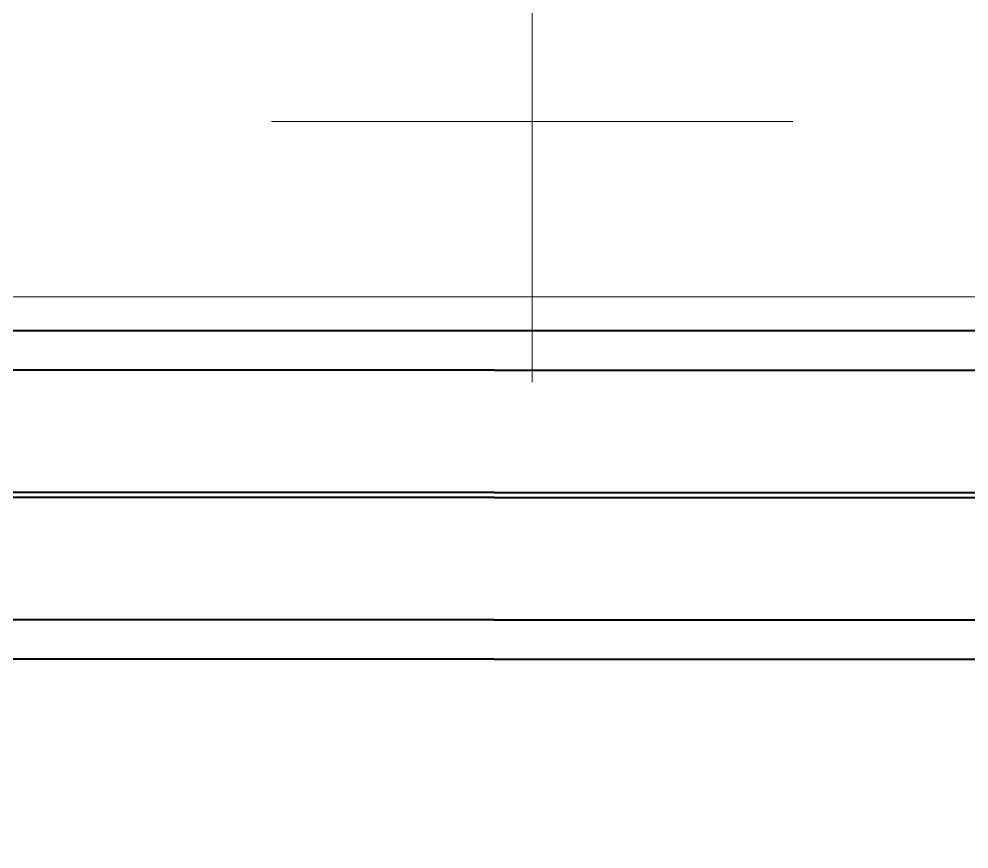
# Model space of a CAD drawing. Header units: millimetres. Extents: x 845401 to 948039, y 511594 to 550263.
# Drawn here: x 911081.3 to 911370.6, y 535643.6 to 535896.3 of the extents above; entities that cross this region are included whole.
import ezdxf

# ---------------------------------------------------------------- set-up
doc = ezdxf.new("R2010")
doc.units = ezdxf.units.MM
doc.layers.add('00', color=7, linetype='Continuous')
for name, color, linetype, lineweight in [('A-剖-0.10mm.......SECT-L01', 255, 'Continuous', 18), ('可见 (ISO)', 7, 'Continuous', 50), ('物流设备', 7, 'Continuous', 5)]:
    doc.layers.add(name, color=color, linetype=linetype, lineweight=lineweight)

# ---------------------------------------------------------------- blocks, each defined once
blk = doc.blocks.new('单件分离新结构核图')
at = {"layer": '可见 (ISO)'}
for p, q in [((4616516.37, 894454.08), (4618516.37, 894454.08)), ((4618516.37, 894442.08), (4616516.37, 894442.08)), ((4618496.37, 894404.83), (4616536.37, 894404.83)), ((4616536.37, 894403.33), (4618496.37, 894403.33)), ((4618516.37, 894366.08), (4616516.37, 894366.08)), ((4616516.37, 894354.08), (4618516.37, 894354.08))]:
    blk.add_line(p, q, dxfattribs=at)
blk = doc.blocks.new('*U100569')
at = {"color": 2}
blk.add_lwpolyline([(0, -630), (7920.6, -630), (7920.6, -830), (0, -830)], close=True, dxfattribs=at)
for tag, p in [('设备编号', (485.24, 55.29)), ('设备高度', (489.75, -155.56))]:
    blk.add_attdef(tag, p, '', height=100)
at = {"flags": 1}
blk.add_attdef('设备类型', (14421.9, -37.08), '', height=100, dxfattribs=at)
blk = doc.blocks.new('C线')
at = {"layer": 'A-剖-0.10mm.......SECT-L01', "color": 1, "rotation": 359.9712527628268}
blk.add_blockref('单件分离新结构核图', (-3624841.16, -417498.02, 12.69), dxfattribs=at)
at = {"layer": '物流设备', "color": 0}
blk.add_blockref('*U100569', (986088.08, 475479.52, 25.38), dxfattribs=at)
blk = doc.blocks.new('BC线平台')
at = {"layer": 'A-剖-0.10mm.......SECT-L01'}
h = blk.add_hatch(dxfattribs=at)
h.set_pattern_fill('CROSS', color=2, scale=50)
h.set_pattern_definition([(0, (691447.87, 341554.85), (317.5, 317.5), [158.75, -476.25]), (90, (691527.24, 341475.47), (-317.5, 317.5), [158.75, -476.25])])
h.paths.add_polyline_path([(786169.72, 367097.04), (791174.13, 367097.04), (791174.13, 370095.42), (786169.72, 370095.42)])

msp = doc.modelspace()

# ---------------------------------------------------------------- block references
at = {"layer": '00'}
for name, p in [('BC线平台', (120688.34, 168041.31, -0.98)), ('C线', (-81869.83, 61162.22))]:
    msp.add_blockref(name, p, dxfattribs=at)

doc.saveas('drawing.dxf')
